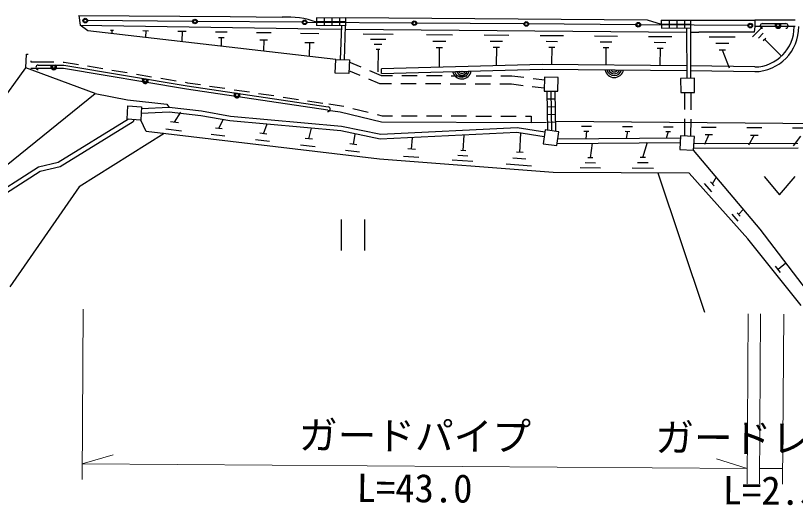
# Model space of a CAD drawing. Units: millimetres, scale not verified. Extents: x 40000 to 680000, y 20000 to 380000.
# Drawn here: x 378638 to 429029, y 253625 to 285300 of the extents above; entities that cross this region are included whole.
import ezdxf
from ezdxf.enums import TextEntityAlignment as Align

# ---------------------------------------------------------------- set-up
doc = ezdxf.new("R2010")
doc.units = ezdxf.units.MM
doc.header["$LTSCALE"] = 1000
for name, color, linetype, lineweight in [('M-BGD', 7, 'Continuous', 25), ('M-STR-HTXT', 7, 'Continuous', 13), ('M-STR-STRC', 7, 'Continuous', 25)]:
    doc.layers.add(name, color=color, linetype=linetype, lineweight=lineweight)
doc.styles.add('ＭＳ ゴシック', font='')
doc.styles.get('ＭＳ ゴシック').set_extended_font_data('MS Gothic')

msp = doc.modelspace()

# ---------------------------------------------------------------- linework, layer by layer
at = {"layer": 'M-BGD'}
for p, q in [((382724, 285300), (382818, 284691)), ((398078, 285165), (398072, 284665)), ((399960, 284893), (398075, 284915)), ((399963, 285143), (398078, 285165)), ((398578, 285159), (398572, 284658)), ((399078, 285153), (399072, 284652)), ((399578, 285147), (399572, 284645)), ((399963, 285143), (399963, 284640)), ((420363, 284997), (422245, 285006)), ((420363, 284997), (420366, 284497)), ((420365, 284747), (422247, 284756)), ((420863, 284999), (420866, 284499)), ((421363, 285002), (421366, 284502)), ((421863, 285004), (421866, 284504)), ((422245, 285006), (422255, 281240)), ((422245, 285006), (426400, 284993)), ((429010, 284995), (426400, 284993)), ((426400, 284993), (426401, 284593)), ((384778, 284360), (384956, 284357)), ((384867, 284359), (384863, 284137)), ((386868, 284328), (387220, 284322)), ((387044, 284325), (387037, 283885)), ((389126, 284293), (389665, 284284)), ((389396, 284289), (389385, 283614)), ((391564, 284255), (392306, 284243)), ((394196, 284214), (395158, 284199)), ((399957, 284643), (398072, 284665)), ((399637, 282453), (399713, 284646)), ((399887, 282443), (399963, 284640)), ((399956, 284425), (399966, 284425)), ((399966, 284425), (421997, 284233)), ((420366, 284497), (422248, 284506)), ((421997, 284505), (422005, 281237)), ((422247, 284231), (422786, 284227)), ((426250, 283918), (426872, 284545)), ((429010, 284595), (426401, 284593)), ((391744, 283881), (392115, 283875)), ((391929, 283878), (391921, 283321)), ((394429, 283730), (394910, 283722)), ((394670, 283726), (394658, 283005)), ((397039, 284170), (398237, 284152)), ((401090, 284115), (403046, 284098)), ((401576, 283785), (402554, 283776)), ((405180, 284079), (406869, 284065)), ((408922, 284047), (410504, 284033)), ((412546, 284015), (414043, 284002)), ((416040, 283985), (417542, 283972)), ((419539, 283955), (421045, 283942)), ((423467, 283932), (425143, 283932)), ((426641, 283842), (426951, 284155)), ((426954, 283687), (427109, 283844)), ((427031, 283765), (428129, 282677)), ((397330, 283566), (397929, 283557)), ((397629, 283562), (397615, 282663)), ((401818, 283456), (402307, 283452)), ((405599, 283654), (406443, 283646)), ((405806, 283230), (406228, 283226)), ((406017, 283228), (406006, 281962)), ((409314, 283648), (410105, 283641)), ((409508, 283251), (409904, 283248)), ((409706, 283249), (409696, 282063)), ((412917, 283638), (413665, 283632)), ((413101, 283262), (413475, 283259)), ((413288, 283261), (413278, 282138)), ((416412, 283607), (417163, 283600)), ((416597, 283230), (416972, 283226)), ((416784, 283228), (416775, 282102)), ((419912, 283575), (420665, 283569)), ((423886, 283513), (424724, 283513)), ((379302, 281918), (379344, 282804)), ((379344, 282804), (379457, 282801)), ((401937, 283129), (402182, 283127)), ((402060, 283128), (402047, 281661)), ((420097, 283197), (420474, 283194)), ((420286, 283195), (420276, 282066)), ((424096, 283094), (424515, 283094)), ((424305, 283094), (424755, 281920)), ((379624, 282374), (379622, 282303)), ((379622, 282303), (380105, 282303)), ((380105, 282303), (381105, 282299)), ((381705, 282297), (381775, 282297)), ((381775, 282297), (382693, 282143)), ((400965, 281964), (400198, 282283)), ((371900, 271748), (379302, 281918)), ((383771, 280269), (379302, 281918)), ((379622, 281903), (380105, 281903)), ((383284, 282044), (384271, 281878)), ((384862, 281779), (385849, 281614)), ((400901, 281427), (400177, 281729)), ((402285, 281414), (401519, 281733)), ((402290, 281559), (402282, 281859)), ((422254, 281741), (426404, 281676)), ((386440, 281515), (387426, 281349)), ((388018, 281250), (389004, 281085)), ((402180, 280894), (401455, 281196)), ((402995, 281411), (402285, 281414)), ((404595, 281403), (403595, 281408)), ((406195, 281396), (405195, 281401)), ((407795, 281389), (406795, 281393)), ((409395, 281381), (408395, 281386)), ((410704, 281375), (409995, 281379)), ((411477, 281286), (410704, 281375)), ((412846, 281127), (412073, 281217)), ((389596, 280986), (389753, 280959)), ((389753, 280959), (390585, 280834)), ((391178, 280745), (392167, 280597)), ((402926, 280891), (402180, 280894)), ((404526, 280884), (403526, 280888)), ((406126, 280876), (405126, 280881)), ((407726, 280869), (406726, 280874)), ((409326, 280862), (408326, 280866)), ((410673, 280856), (409926, 280859)), ((411431, 280768), (410673, 280856)), ((412786, 280610), (412027, 280698)), ((372693, 271285), (383771, 280269)), ((392760, 280508), (393749, 280359)), ((394343, 280270), (395331, 280122)), ((413033, 277879), (412983, 280420)), ((413293, 277843), (413243, 280417)), ((413554, 277807), (413503, 280414)), ((421868, 280325), (421864, 279222)), ((422268, 280330), (422264, 279212)), ((395925, 280032), (396914, 279884)), ((397507, 279795), (398496, 279646)), ((412993, 279910), (413513, 279920)), ((398871, 279590), (399694, 279472)), ((399694, 279472), (399857, 279432)), ((400440, 279289), (401411, 279051)), ((413003, 279410), (413523, 279420)), ((388908, 278399), (389311, 279047)), ((401994, 278909), (402332, 278826)), ((402332, 278826), (402984, 278824)), ((403584, 278822), (404584, 278818)), ((405184, 278816), (406184, 278813)), ((406784, 278810), (407784, 278807)), ((408384, 278805), (409384, 278801)), ((409984, 278799), (410984, 278796)), ((411584, 278794), (411945, 278793)), ((411945, 278793), (411944, 278393)), ((413012, 278910), (413532, 278920)), ((389161, 278369), (388655, 278429)), ((391765, 277993), (392058, 278588)), ((394650, 277659), (394889, 278295)), ((411944, 278393), (412944, 278409)), ((413022, 278410), (413542, 278420)), ((421862, 278622), (421859, 277519)), ((422262, 278612), (422259, 277495)), ((389353, 277834), (388343, 277954)), ((391985, 277967), (391545, 278019)), ((394875, 277633), (394426, 277686)), ((397580, 277333), (397761, 278020)), ((411223, 276453), (411287, 277693)), ((415198, 278157), (415854, 278151)), ((415359, 277828), (415687, 277825)), ((415523, 277826), (415479, 277336)), ((417866, 278135), (418498, 278130)), ((418021, 277818), (418337, 277815)), ((418179, 277816), (418086, 277351)), ((420505, 278113), (421123, 278108)), ((420657, 277803), (420966, 277800)), ((420811, 277802), (420672, 277360)), ((422959, 278093), (423903, 278085)), ((425880, 278069), (426870, 278060)), ((428833, 278044), (429897, 278035)), ((392152, 277501), (391273, 277606)), ((395046, 277157), (394148, 277264)), ((397815, 277305), (397345, 277361)), ((400465, 276970), (400573, 277642)), ((404231, 276655), (404296, 277402)), ((407565, 276568), (407635, 277564)), ((413668, 277322), (421605, 277399)), ((423427, 277617), (423144, 276968)), ((423192, 277619), (423663, 277615)), ((426371, 277570), (425994, 276930)), ((426124, 277572), (426619, 277567)), ((429361, 277508), (428875, 276875)), ((397995, 276806), (397054, 276918)), ((400691, 276943), (400240, 276996)), ((404480, 276636), (403981, 276674)), ((413626, 277021), (421587, 277098)), ((415780, 276093), (415920, 277055)), ((419176, 276121), (419478, 277123)), ((422460, 276732), (429212, 276750)), ((422478, 277032), (429181, 277050)), ((400863, 276465), (399961, 276572)), ((404692, 276118), (403694, 276194)), ((407872, 276211), (407208, 276261)), ((407731, 276555), (407399, 276580)), ((411429, 276437), (411016, 276469)), ((408179, 275854), (406851, 275954)), ((411986, 275565), (410335, 275690)), ((411604, 276009), (410779, 276072)), ((416102, 275766), (415453, 275770)), ((415942, 276092), (415618, 276094)), ((419522, 275770), (418825, 275774)), ((419350, 276120), (419001, 276122)), ((416424, 275440), (415127, 275448)), ((419869, 275419), (418473, 275427)), ((423170, 266104), (420160, 275117)), ((423661, 274416), (423940, 274879)), ((427005, 274901), (428005, 273701)), ((428005, 273701), (429005, 274901)), ((423634, 273908), (423153, 274443)), ((423781, 274282), (423541, 274550)), ((425361, 272439), (425670, 272773)), ((425338, 272010), (424933, 272462)), ((425463, 272326), (425260, 272552)), ((399677, 272105), (399677, 270105)), ((401177, 272105), (401177, 270105)), ((428073, 268692), (427752, 269095)), ((427912, 268894), (428411, 269302))]:
    msp.add_line(p, q, dxfattribs=at)
for points in [[(399986, 285175), (419460, 285030), (420344, 284744)], [(399334, 282465), (383299, 284317), (382818, 284691), (399706, 284429)], [(426401, 284593), (426362, 284233), (422786, 284227)], [(380104, 281903), (381741, 281897), (389690, 280564), (398811, 279195)], [(422003, 282048), (421988, 282048), (412662, 282144), (402282, 281859)], [(402290, 281559), (412665, 281844), (421982, 281748), (422004, 281748)], [(426403, 281976), (422260, 282041), (422253, 282041)], [(383771, 280269), (385874, 279851), (388412, 279564), (388570, 279357)], [(412833, 277756), (411046, 278032), (402230, 277601), (399689, 278137), (392520, 278782), (390650, 279116), (388570, 279357), (386771, 279262)], [(398814, 279194), (399617, 279079), (402283, 278426), (411944, 278393)], [(412792, 277458), (411030, 277730), (402206, 277299), (399644, 277840), (392480, 278485), (390606, 278819), (388560, 279057), (386750, 278961)], [(385925, 278592), (381397, 275791), (380113, 275505), (376533, 273220), (372777, 271221)], [(386276, 278567), (386238, 278433), (381511, 275510), (380230, 275224), (376684, 272960), (373037, 271020)], [(429396, 266544), (425959, 270871), (422155, 275105), (413372, 275159), (402154, 276009), (387080, 277802), (386720, 278536)], [(413539, 278471), (430670, 278329), (432315, 268294)], [(388232, 277665), (382747, 274220), (378264, 267760)], [(430083, 267106), (426743, 271491), (422451, 276593)]]:
    msp.add_lwpolyline(points, dxfattribs=at)
for points in [[(400204, 282431), (400170, 281546), (399299, 281580), (399334, 282465)], [(412796, 280422), (413687, 280411), (413698, 281300), (412807, 281311)], [(421607, 281232), (421619, 280322), (422517, 280334), (422504, 281244)], [(386720, 278536), (385837, 278598), (385899, 279465), (386781, 279402)], [(412731, 277016), (413609, 276894), (413732, 277783), (412854, 277904)], [(421560, 276647), (422451, 276593), (422505, 277480), (421613, 277533)]]:
    msp.add_lwpolyline(points, close=True, dxfattribs=at)
for centre, radius, start, end in [((426358, 284562), 2887, 270.916, 0.4411), ((426358, 284562), 2587, 271.0183, 0.4411), ((407474, 281812), 610, 191.962, 351.1843), ((407474, 281812), 488, 194.6001, 348.5462), ((407474, 281812), 366, 199.0636, 344.0827), ((407474, 281812), 244, 208.3694, 334.7768), ((407474, 281812), 122, 245.9475, 297.1987), ((417324, 281906), 610, 189.7991, 349.0214), ((417324, 281906), 488, 192.4373, 346.3833), ((417324, 281906), 366, 196.9007, 341.9198), ((417324, 281906), 244, 206.2065, 332.614), ((417324, 281906), 122, 243.7847, 295.0359)]:
    msp.add_arc(centre, radius, start, end, dxfattribs=at)
at = {"layer": 'M-STR-HTXT'}
for p, q in [((383013, 266309), (382938, 255309)), ((425986, 266017), (425911, 255017)), ((426707, 255011), (426782, 266011)), ((428203, 255001), (428278, 266001)), ((382945, 256309), (384949, 256895)), ((425918, 256017), (423922, 256630)), ((425918, 256017), (382945, 256309)), ((428210, 256001), (426714, 256011))]:
    msp.add_line(p, q, dxfattribs=at)
at = {"layer": 'M-STR-STRC'}
for p, q in [((390077, 284920), (383290, 284972)), ((397165, 284866), (390377, 284918)), ((404253, 284811), (397465, 284863)), ((411490, 284758), (404553, 284809)), ((418726, 284706), (411790, 284756)), ((426910, 284784), (428406, 284784)), ((425962, 284653), (419026, 284703))]:
    msp.add_line(p, q, dxfattribs=at)
for points in [[(382724, 285300), (392502, 285251), (395871, 285187)], [(380105, 282103), (381758, 282097), (389722, 280762), (398841, 279392)]]:
    msp.add_lwpolyline(points, dxfattribs=at)
for centre, radius in [((383140, 284973), 150), ((383140, 284973), 120), ((383140, 284973), 100), ((390227, 284919), 150), ((390227, 284919), 120), ((390227, 284919), 100), ((397315, 284864), 150), ((397315, 284864), 120), ((397315, 284864), 100), ((404403, 284810), 150), ((404403, 284810), 120), ((404403, 284810), 100), ((411640, 284757), 150), ((411640, 284757), 120), ((411640, 284757), 100), ((418876, 284705), 150), ((418876, 284705), 120), ((418876, 284705), 100), ((426112, 284652), 150), ((426112, 284652), 120), ((426112, 284652), 100), ((427910, 284671), 112), ((427910, 284671), 100), ((381104, 281987), 100), ((387012, 281102), 100), ((392940, 280165), 100)]:
    msp.add_circle(centre, radius, dxfattribs=at)
for centre, radius, start, end in [((396236, 279796), 5404, 70.1129, 93.872), ((426910, 284634), 150, 90.0004, 270.0004), ((427910, 284671), 188, 143.1305, 36.8703), ((427910, 284671), 150, 131.41, 48.5908), ((428406, 284634), 150, 270.0004, 90.0004), ((380104, 281953), 150, 89.777, 269.777), ((381104, 281987), 188, 142.9071, 36.6469), ((381104, 281987), 150, 131.1866, 48.3674), ((381104, 281987), 112, 89.777, 89.7769), ((387012, 281102), 188, 133.6139, 27.3537), ((387012, 281102), 150, 121.8935, 39.0742), ((387012, 281102), 112, 80.4839, 80.4838), ((392940, 280165), 188, 134.5895, 28.3293), ((392940, 280165), 150, 122.869, 40.0498), ((392940, 280165), 112, 81.45944, 81.45937), ((398819, 279244), 150, 261.4594, 81.4594)]:
    msp.add_arc(centre, radius, start, end, dxfattribs=at)

# ---------------------------------------------------------------- texts
at = {"layer": 'M-STR-HTXT', "style": 'ＭＳ ゴシック'}
for s, p in [('ガードパイプ', (404435, 256663)), ('ガードレール', (427465, 256506))]:
    msp.add_text(s, height=1833, rotation=359.61, dxfattribs=at).set_placement(p, align=Align.BOTTOM_CENTER)
for s, p in [('L=43.0', (404428, 255663)), ('L=2.5', (427459, 255506))]:
    msp.add_text(s, height=1833, rotation=359.61, dxfattribs=at).set_placement(p, align=Align.TOP_CENTER)

doc.saveas('drawing.dxf')
